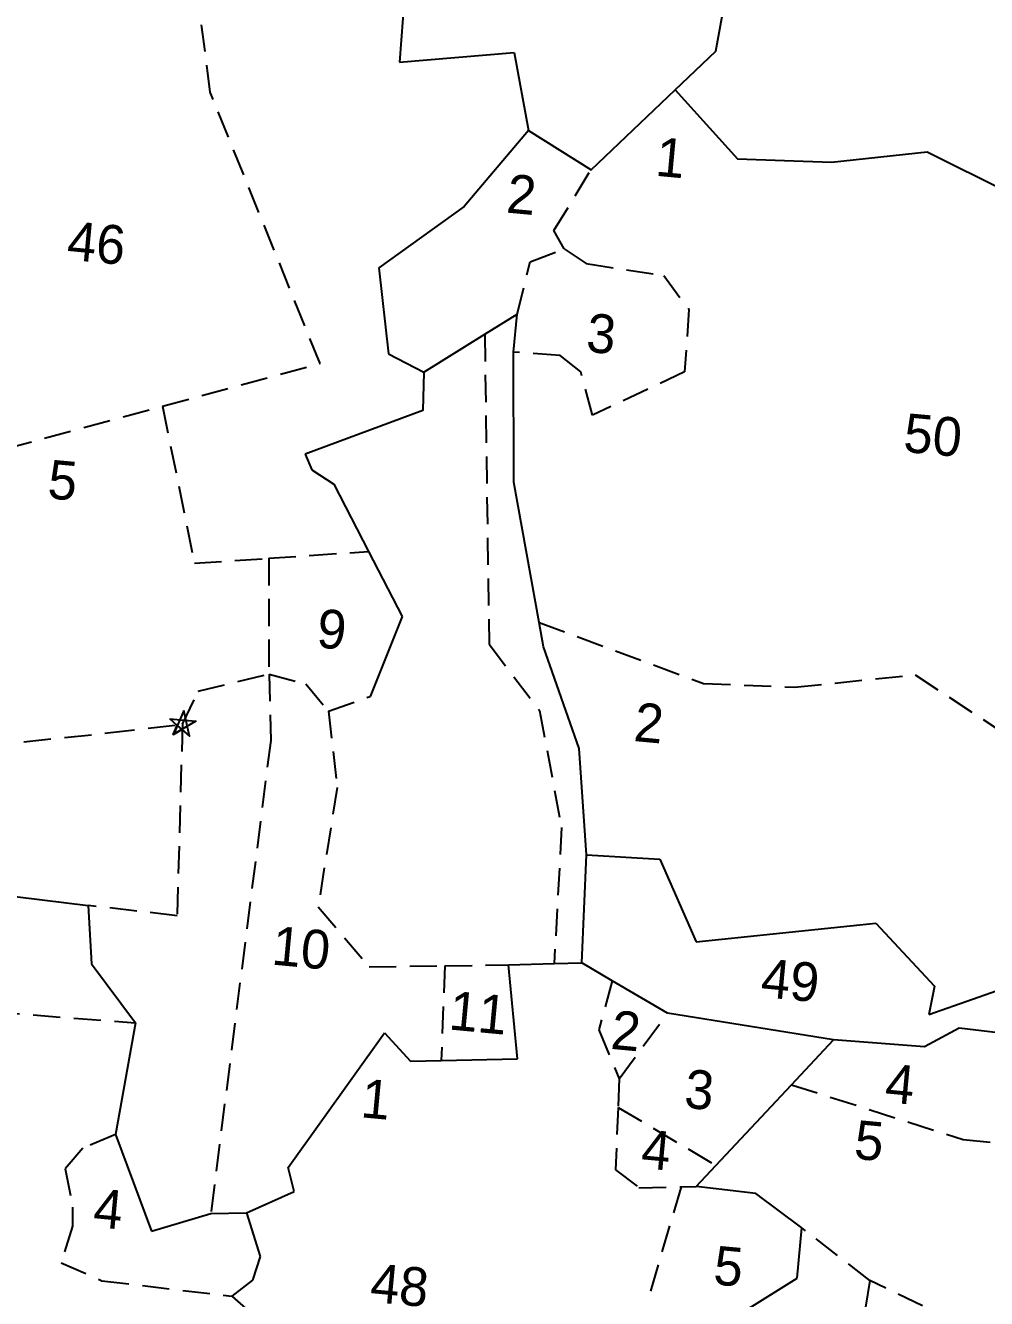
# Model space of a CAD drawing. Header units: metres. Extents: x 292095 to 294306, y 2100393 to 2102799.
# Drawn here: x 293210.4 to 293387.5, y 2101045.8 to 2101280.3 of the extents above; entities that cross this region are included whole.
import ezdxf
from ezdxf.enums import TextEntityAlignment as Align

# ---------------------------------------------------------------- set-up
doc = ezdxf.new("R2010")
doc.units = ezdxf.units.M
doc.header["$MEASUREMENT"] = 0
doc.linetypes.add('DASHED', pattern=[0.75, 0.5, -0.25])
for name, color, linetype in [('POLY_PARCEL', 6, 'Continuous'), ('POLY_SUBPARCEL', 6, 'DASHED'), ('TEXT_MAPIN', 7, 'Continuous'), ('TEXT_PARCEL', 7, 'Continuous')]:
    doc.layers.add(name, color=color, linetype=linetype)
doc.styles.add('TEXT_MAP', font='')
doc.styles.get('TEXT_MAP').set_extended_font_data('Kruti Dev 050')

msp = doc.modelspace()

# ---------------------------------------------------------------- linework, layer by layer
for points in [[(293236.97, 2101152.59), (293241.78, 2101152.14), (293237.62, 2101149.68), (293238.35, 2101151.37)], [(293239.54, 2101154.11), (293237.63, 2101149.68), (293239.21, 2101150.62), (293240.59, 2101149.4)]]:
    msp.add_lwpolyline(points, close=True)
msp.add_lwpolyline([(293238.35, 2101151.37), (293239.21, 2101150.62)])
at = {"layer": 'POLY_PARCEL'}
for p, q in [((293281.12, 2101298.12), (293279.28, 2101273.53)), ((293337.6, 2101275.55), (293340.19, 2101289.94)), ((293279.28, 2101273.53), (293300.4, 2101275.33)), ((293300.4, 2101275.33), (293303.09, 2101260.95)), ((293330.11, 2101268.43), (293337.6, 2101275.55)), ((293314.6, 2101253.73), (293330.11, 2101268.43)), ((293330.11, 2101268.43), (293341.55, 2101255.75)), ((293303.09, 2101260.95), (293291.18, 2101246.93)), ((293303.09, 2101260.95), (293314.6, 2101253.73)), ((293358.91, 2101255.14), (293376.51, 2101257.02)), ((293376.51, 2101257.02), (293391.46, 2101249.57)), ((293341.55, 2101255.75), (293358.91, 2101255.14)), ((293291.18, 2101246.93), (293275.47, 2101235.63)), ((293275.47, 2101235.63), (293277.27, 2101219.82)), ((293295, 2101223.42), (293300.96, 2101227.12)), ((293300.3, 2101220.12), (293300.96, 2101227.12)), ((293283.77, 2101216.44), (293295, 2101223.42)), ((293277.27, 2101219.82), (293283.77, 2101216.44)), ((293300.33, 2101196.15), (293300.3, 2101220.12)), ((293283.77, 2101216.44), (293283.62, 2101209.39)), ((293283.62, 2101209.39), (293261.91, 2101201.33)), ((293261.91, 2101201.33), (293263.16, 2101198.44)), ((293263.16, 2101198.44), (293267.2, 2101195.79)), ((293267.2, 2101195.79), (293273.6, 2101183.4)), ((293305.02, 2101170.32), (293300.33, 2101196.15)), ((293273.6, 2101183.4), (293279.81, 2101171.4)), ((293279.81, 2101171.4), (293273.9, 2101156.7)), ((293305.83, 2101165.86), (293305.02, 2101170.32)), ((293312.4, 2101147.08), (293305.83, 2101165.86)), ((293313.72, 2101127.49), (293312.4, 2101147.08)), ((293312.87, 2101107.64), (293313.72, 2101127.49)), ((293313.72, 2101127.49), (293327.28, 2101126.73)), ((293327.28, 2101126.73), (293333.93, 2101111.47)), ((293186.04, 2101122.64), (293221.95, 2101118.18)), ((293221.95, 2101118.18), (293222.57, 2101107.41)), ((293333.93, 2101111.47), (293367.07, 2101114.93)), ((293367.07, 2101114.93), (293377.85, 2101103.33)), ((293222.57, 2101107.41), (293230.64, 2101096.57)), ((293299.4, 2101107.24), (293307.8, 2101107.49)), ((293301.06, 2101089.92), (293299.4, 2101107.24)), ((293307.8, 2101107.49), (293312.87, 2101107.64)), ((293318.5, 2101104.32), (293312.87, 2101107.64)), ((293376.85, 2101098.12), (293402.88, 2101107.25)), ((293328.66, 2101098.34), (293318.5, 2101104.32)), ((293377.85, 2101103.33), (293376.85, 2101098.12)), ((293230.64, 2101096.57), (293226.94, 2101075.97)), ((293359.25, 2101093.46), (293328.66, 2101098.34)), ((293258.8, 2101069.91), (293276.52, 2101094.74)), ((293276.52, 2101094.74), (293281.33, 2101089.5)), ((293382.42, 2101095.58), (293376.04, 2101092.14)), ((293392.16, 2101094.42), (293382.42, 2101095.58)), ((293351.51, 2101085.18), (293359.25, 2101093.46)), ((293376.04, 2101092.14), (293359.25, 2101093.46)), ((293281.33, 2101089.5), (293286.97, 2101089.62)), ((293286.97, 2101089.62), (293301.06, 2101089.92)), ((293337.59, 2101070.3), (293351.51, 2101085.18)), ((293226.94, 2101075.97), (293233.61, 2101058.19)), ((293259.91, 2101065.52), (293258.8, 2101069.91)), ((293333.95, 2101066.41), (293337.59, 2101070.3)), ((293344.94, 2101065.13), (293333.95, 2101066.41)), ((293251.1, 2101061.6), (293259.91, 2101065.52)), ((293353.43, 2101058.78), (293344.94, 2101065.13)), ((293233.61, 2101058.19), (293244.52, 2101061.46)), ((293244.52, 2101061.46), (293251.1, 2101061.6)), ((293251.1, 2101061.6), (293253.62, 2101053.54)), ((293352.57, 2101049.53), (293353.43, 2101058.78)), ((293253.62, 2101053.54), (293252.2, 2101049.14)), ((293336.23, 2101039.35), (293352.57, 2101049.53)), ((293252.2, 2101049.14), (293248.39, 2101046.21)), ((293248.39, 2101046.21), (293256.79, 2101038.87))]:
    msp.add_line(p, q, dxfattribs=at)
at = {"layer": 'POLY_SUBPARCEL', "ltscale": 10}
for p, q in [((293244.41, 2101268.04), (293237.84, 2101319.57)), ((293264.67, 2101218.03), (293244.41, 2101268.04)), ((293307.75, 2101242.52), (293314.6, 2101253.73)), ((293314.6, 2101253.73), (293314.6, 2101253.73)), ((293309.66, 2101239.17), (293307.75, 2101242.52)), ((293303.37, 2101236.73), (293309.66, 2101239.17)), ((293309.66, 2101239.17), (293313.69, 2101236.43)), ((293300.96, 2101227.12), (293303.37, 2101236.73)), ((293313.69, 2101236.43), (293327.98, 2101234.23)), ((293327.98, 2101234.23), (293332.62, 2101227.99)), ((293332.62, 2101227.99), (293331.83, 2101216.47)), ((293295, 2101223.42), (293295.79, 2101166.3)), ((293308.91, 2101219.49), (293300.3, 2101220.12)), ((293312.69, 2101216.52), (293308.91, 2101219.49)), ((293235.63, 2101210.15), (293264.67, 2101218.03)), ((293314.84, 2101208.5), (293312.69, 2101216.52)), ((293331.83, 2101216.47), (293314.84, 2101208.5)), ((293206.64, 2101202.3), (293235.63, 2101210.15)), ((293235.63, 2101210.15), (293241.5, 2101181.23)), ((293255.19, 2101182.16), (293273.6, 2101183.4)), ((293241.5, 2101181.23), (293255.19, 2101182.16)), ((293255.19, 2101182.16), (293255.25, 2101160.81)), ((293305.02, 2101170.32), (293335.29, 2101159.11)), ((293295.79, 2101166.3), (293305.09, 2101154.12)), ((293242.19, 2101157.69), (293255.25, 2101160.81)), ((293255.25, 2101160.81), (293255.56, 2101148.61)), ((293255.25, 2101160.81), (293262.04, 2101159.02)), ((293352.05, 2101158.41), (293374.3, 2101160.68)), ((293374.3, 2101160.68), (293392.21, 2101148.91)), ((293239.3, 2101151.58), (293242.19, 2101157.69)), ((293262.04, 2101159.02), (293266.21, 2101153.99)), ((293335.29, 2101159.11), (293352.05, 2101158.41)), ((293266.21, 2101153.99), (293273.9, 2101156.7)), ((293266.21, 2101153.99), (293267.8, 2101139.93)), ((293305.09, 2101154.12), (293309.16, 2101132.58)), ((293225.52, 2101149.97), (293239.3, 2101151.58)), ((293239.3, 2101151.58), (293238.32, 2101116.31)), ((293187.73, 2101145.97), (293225.52, 2101149.97)), ((293255.56, 2101148.61), (293244.52, 2101061.46)), ((293267.8, 2101139.93), (293264.29, 2101117.94)), ((293309.16, 2101132.58), (293307.8, 2101107.49)), ((293238.32, 2101116.31), (293221.95, 2101118.18)), ((293264.29, 2101117.94), (293273.7, 2101106.91)), ((293273.7, 2101106.91), (293287.67, 2101107.09)), ((293287.67, 2101107.09), (293286.97, 2101089.62)), ((293287.67, 2101107.09), (293299.4, 2101107.24)), ((293318.5, 2101104.32), (293315.99, 2101095.28)), ((293181.89, 2101100.33), (293230.64, 2101096.57)), ((293319.78, 2101086.23), (293328.66, 2101098.34)), ((293315.99, 2101095.28), (293319.78, 2101086.23)), ((293319.78, 2101086.23), (293319.56, 2101080.99)), ((293351.51, 2101085.18), (293383.13, 2101075.08)), ((293319.56, 2101080.99), (293319.08, 2101069.48)), ((293319.56, 2101080.99), (293337.59, 2101070.3)), ((293226.94, 2101075.97), (293220.95, 2101073.46)), ((293220.95, 2101073.46), (293217.7, 2101069.7)), ((293383.13, 2101075.08), (293415.3, 2101071.78)), ((293217.7, 2101069.7), (293219.07, 2101062.62)), ((293319.08, 2101069.48), (293323.42, 2101066.18)), ((293323.42, 2101066.18), (293331.18, 2101066.35)), ((293331.18, 2101066.35), (293324.93, 2101045.17)), ((293331.18, 2101066.35), (293333.95, 2101066.41)), ((293219.07, 2101062.62), (293219.03, 2101059.14)), ((293219.03, 2101059.14), (293216.95, 2101052.38)), ((293365.95, 2101049.12), (293353.43, 2101058.78)), ((293216.95, 2101052.38), (293224.47, 2101049.07)), ((293224.47, 2101049.07), (293248.39, 2101046.21)), ((293365.95, 2101049.12), (293363.1, 2101031.13)), ((293375.66, 2101044.44), (293365.95, 2101049.12))]:
    msp.add_line(p, q, dxfattribs=at)

# ---------------------------------------------------------------- texts
at = {"layer": 'TEXT_MAPIN', "style": 'TEXT_MAP'}
for s, height, p in [('1', 7.15, (293329.26, 2101255.95)), ('2', 7.15, (293301.8, 2101249.22)), ('3', 7.15, (293316.49, 2101223.53)), ('5', 7.15, (293217.26, 2101196.48)), ('9', 7.15, (293266.83, 2101169.08)), ('2', 7.15, (293325.27, 2101151.87)), ('10', 7.148, (293261.2, 2101110.39)), ('11', 7.148, (293293.83, 2101098.43)), ('2', 7.15, (293321.03, 2101095.16)), ('3', 7.15, (293334.56, 2101084.27)), ('4', 7.15, (293371.53, 2101085.29)), ('1', 7.15, (293274.96, 2101082.51)), ('5', 7.15, (293365.85, 2101074.82)), ('4', 7.15, (293326.61, 2101073.15)), ('4', 7.15, (293225.66, 2101062.3)), ('5', 7.15, (293339.93, 2101051.68))]:
    msp.add_text(s, height=height, rotation=354.6533, dxfattribs=at).set_placement(p, align=Align.MIDDLE)
at = {"layer": 'TEXT_PARCEL', "style": 'TEXT_MAP'}
for s, p in [('46', (293223.47, 2101240.24)), ('50', (293377.59, 2101204.85)), ('49', (293351.31, 2101104.41)), ('48', (293279.33, 2101048.25))]:
    msp.add_text(s, height=7.148, rotation=354.6533, dxfattribs=at).set_placement(p, align=Align.MIDDLE)

doc.saveas('drawing.dxf')
